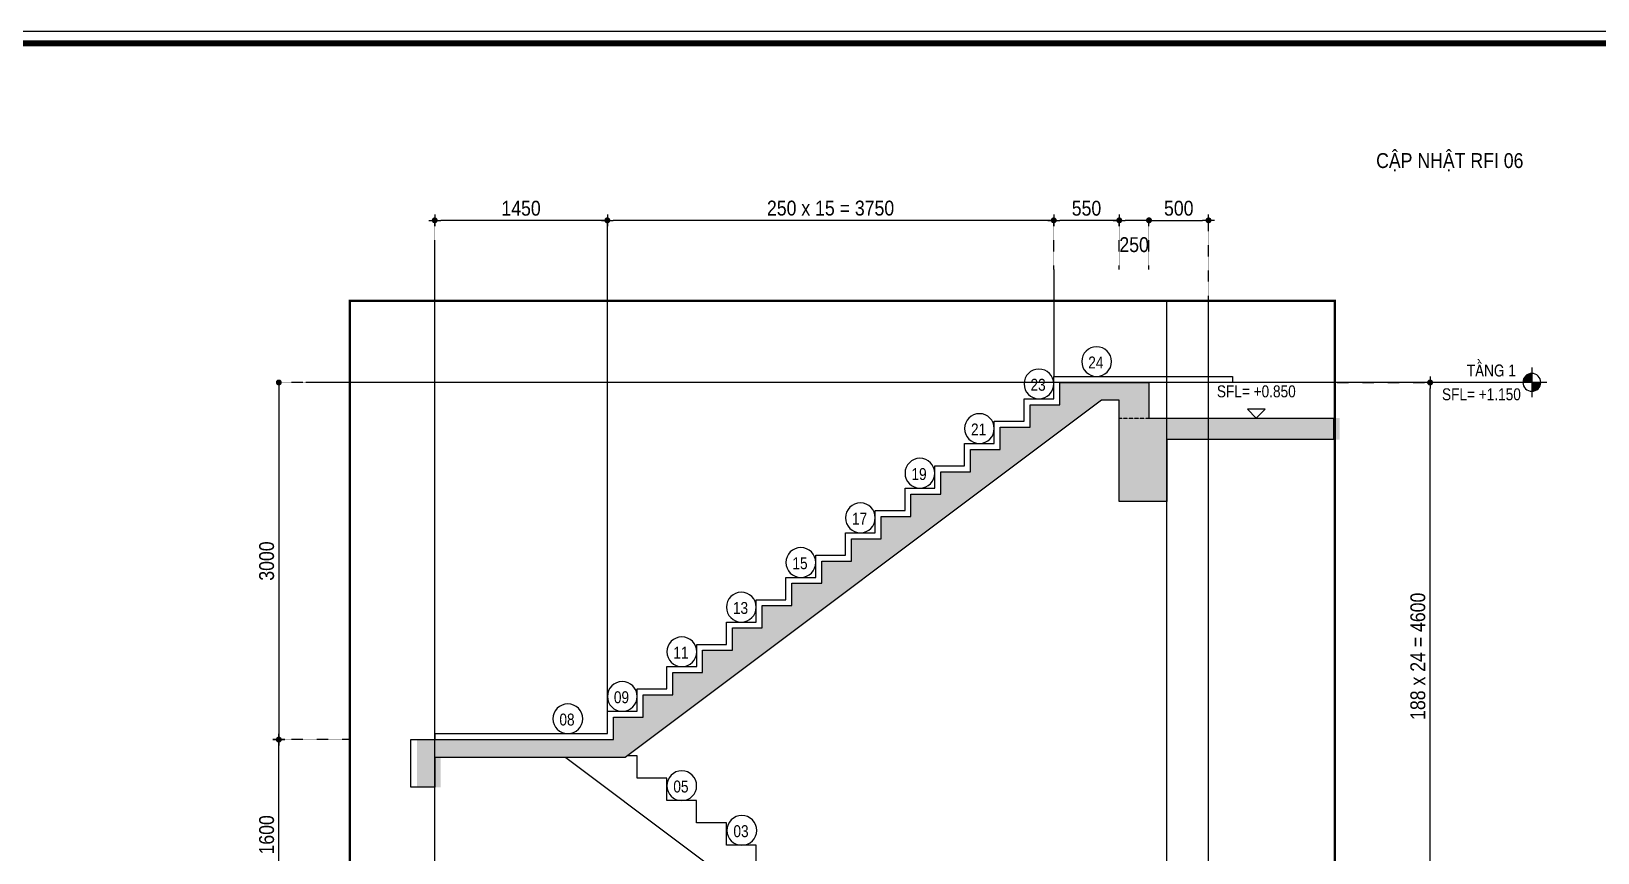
# Model space of a CAD drawing. Header units: millimetres. Extents: x 379264 to 1158416, y -283062 to 356890.
# Drawn here: x 1084734 to 1097892, y -9102 to -2202 of the extents above; entities that cross this region are included whole.
import ezdxf
from ezdxf.enums import TextEntityAlignment as Align

# ---------------------------------------------------------------- set-up
doc = ezdxf.new("R2010")
doc.units = ezdxf.units.MM
for name, pattern in [('CENTER', [2, 1.25, -0.25, 0.25, -0.25]), ('CHI TIET THANG SAN VUON$0$HIDDEN', [0.375, 0.25, -0.125]), ('DASHED2', [0.375, 0.25, -0.125]), ('HIDDEN', [9.525, 6.35, -3.175]), ('HIDDEN5', [2.8375, 1.25, -1.5875])]:
    doc.linetypes.add(name, pattern=pattern)
for name, color, linetype in [('02PM. TEXT B', 4, 'Continuous'), ('04PM. THIN', 7, 'Continuous'), ('05PM. FRAME', 4, 'Continuous'), ('11PM. DIM', 2, 'Continuous'), ('12PM. GRID', 8, 'CENTER'), ('13PM. HATCH', 8, 'Continuous'), ('BLOCK A - CHI TIET THANG 4$0$Net cat Tuong', 4, 'Continuous'), ('CHI TIET THANG SAN VUON$0$Number Step', 94, 'Continuous')]:
    doc.layers.add(name, color=color, linetype=linetype)
doc.styles.add('arial', font='arial.ttf', dxfattribs={"width": 0.85})
doc.styles.add('BLOCK A - CHI TIET THANG 1$0$VNI-HelveC', font='VHELVCN_0.TTF')
doc.styles.add('CHI TIET THANG SAN VUON$0$VNI-HelveC', font='VHELVCN_0.TTF')
doc.styles.add('CHI TIET THANG SAN VUON$0$VNI-HelveCB', font='VHELVCB_0.TTF')
doc.dimstyles.new('RHE_50', dxfattribs={"dimscale": 50, "dimtxt": 2.5, "dimasz": 1, "dimexe": 0, "dimexo": 0, "dimgap": 0.75, "dimtad": 1, "dimdec": 0, "dimrnd": 10, "dimzin": 9, "dimdsep": 46, "dimtxsty": 'arial', "dimblk1": 'DOT', "dimblk2": 'DIMDOT', "dimsah": 1, "dimcen": 2, "dimdle": 3, "dimclre": 8, "dimclrt": 51, "dimadec": 0, "dimazin": 0, "dimtfac": 1, "dimtdec": 0, "dimtix": 1, "dimtmove": 2, "dimatfit": 3, "dimldrblk": 'DIMPIJL', "dimfxl": 1, "dimtvp": 1.8, "dimtolj": 1, "dimtzin": 0, "dimarcsym": 0})

# ---------------------------------------------------------------- blocks, each defined once
blk = doc.blocks.new('CHG_XX_Khung ten')
blk.add_lwpolyline([(15, 579), (826, 579), (826, 15), (15, 15)], close=True)
at = {"color": 4, "linetype": 'Continuous', "const_width": 1}
blk.add_lwpolyline([(17, 577), (824, 577), (824, 17), (17, 17)], close=True, dxfattribs=at)
blk = doc.blocks.new('CHI TIET THANG SAN VUON$0$Number Step')
at = {"color": 0, "linetype": 'ByBlock'}
blk.add_circle((0, 0), 2.5, dxfattribs=at)
at = {"color": 0, "linetype": 'ByBlock', "lineweight": -2, "style": 'CHI TIET THANG SAN VUON$0$VNI-HelveCB'}
blk.add_attdef('TEXT', text='', height=2, dxfattribs=at).set_placement((0, 0), align=Align.MIDDLE)
blk = doc.blocks.new('_Dot')
at = {"color": 0, "linetype": 'ByBlock', "lineweight": -2}
blk.add_line((-0.5, 0), (-1, 0), dxfattribs=at)
at = {"color": 0, "linetype": 'ByBlock', "const_width": 0.5}
blk.add_lwpolyline([(-0.25, 0, 1), (0.25, 0, 1)], format="xyb", close=True, dxfattribs=at)
blk = doc.blocks.new('DIMDOT')
for p, q in [((1, 0), (-1, 0)), ((0, -1), (0, 1))]:
    blk.add_line(p, q)
at = {"const_width": 0.5}
blk.add_lwpolyline([(-0.25, 0, 1), (0.25, 0, 1)], format="xyb", close=True, dxfattribs=at)
blk = doc.blocks.new('*D1305')
at = {"layer": '11PM. DIM', "color": 8, "linetype": 'HIDDEN5', "lineweight": -2, "transparency": 16777216}
for p, q in [((1093323, -4202), (1093323, -3790)), ((1093873, -4202), (1093873, -3790))]:
    blk.add_line(p, q, dxfattribs=at)
at = {"layer": '11PM. DIM', "color": 0, "lineweight": -2, "transparency": 16777216}
blk.add_line((1093823, -3790), (1093373, -3790), dxfattribs=at)
at = {"layer": 'Defpoints', "color": 0, "transparency": 16777216}
for p in [(1093323, -3790), (1093323, -4202), (1093873, -4202)]:
    blk.add_point(p, dxfattribs=at)
at = {"layer": '11PM. DIM', "color": 0, "lineweight": -2, "transparency": 16777216, "xscale": 50, "yscale": 50, "zscale": 50, "rotation": 180}
blk.add_blockref('DIMDOT', (1093323, -3790), dxfattribs=at)
at = {"layer": '11PM. DIM', "color": 0, "lineweight": -2, "transparency": 16777216, "xscale": 50, "yscale": 50, "zscale": 50}
blk.add_blockref('_Dot', (1093873, -3790), dxfattribs=at)
at = {"layer": '11PM. DIM', "color": 51, "transparency": 16777216, "insert": (1093598, -3689), "char_height": 125, "attachment_point": 5, "style": 'arial'}
blk.add_mtext('\\A1;550', dxfattribs=at)
blk = doc.blocks.new('DIMPIJL')
at = {"linetype": 'ByBlock'}
blk.add_solid([(-2.5, 0.42), (-2.5, -0.42), (0, 0)], dxfattribs=at)
blk = doc.blocks.new('*D1306')
at = {"layer": '11PM. DIM', "color": 8, "linetype": 'HIDDEN5', "lineweight": -2, "transparency": 16777216}
for p, q in [((1089573, -4202), (1089573, -3790)), ((1093323, -4202), (1093323, -3790))]:
    blk.add_line(p, q, dxfattribs=at)
at = {"layer": '11PM. DIM', "color": 0, "lineweight": -2, "transparency": 16777216}
blk.add_line((1093273, -3790), (1089623, -3790), dxfattribs=at)
at = {"layer": 'Defpoints', "color": 0, "transparency": 16777216}
for p in [(1089573, -3790), (1089573, -4202), (1093323, -4202)]:
    blk.add_point(p, dxfattribs=at)
at = {"layer": '11PM. DIM', "color": 0, "lineweight": -2, "transparency": 16777216, "xscale": 50, "yscale": 50, "zscale": 50, "rotation": 180}
blk.add_blockref('DIMDOT', (1089573, -3790), dxfattribs=at)
at = {"layer": '11PM. DIM', "color": 0, "lineweight": -2, "transparency": 16777216, "xscale": 50, "yscale": 50, "zscale": 50}
blk.add_blockref('_Dot', (1093323, -3790), dxfattribs=at)
at = {"layer": '11PM. DIM', "color": 51, "transparency": 16777216, "insert": (1091448, -3688), "char_height": 125, "attachment_point": 5, "style": 'arial'}
blk.add_mtext('\\A1;250 x 15 = 3750', dxfattribs=at)
blk = doc.blocks.new('*D1307')
at = {"layer": '11PM. DIM', "color": 8, "linetype": 'HIDDEN5', "lineweight": -2, "transparency": 16777216}
for p, q in [((1088123, -4202), (1088123, -3790)), ((1089573, -4202), (1089573, -3790))]:
    blk.add_line(p, q, dxfattribs=at)
at = {"layer": '11PM. DIM', "color": 0, "lineweight": -2, "transparency": 16777216}
blk.add_line((1089523, -3790), (1088173, -3790), dxfattribs=at)
at = {"layer": 'Defpoints', "color": 0, "transparency": 16777216}
for p in [(1088123, -3790), (1088123, -4202), (1089573, -4202)]:
    blk.add_point(p, dxfattribs=at)
at = {"layer": '11PM. DIM', "color": 0, "lineweight": -2, "transparency": 16777216, "xscale": 50, "yscale": 50, "zscale": 50, "rotation": 180}
blk.add_blockref('DIMDOT', (1088123, -3790), dxfattribs=at)
at = {"layer": '11PM. DIM', "color": 0, "lineweight": -2, "transparency": 16777216, "xscale": 50, "yscale": 50, "zscale": 50}
blk.add_blockref('_Dot', (1089573, -3790), dxfattribs=at)
at = {"layer": '11PM. DIM', "color": 51, "transparency": 16777216, "insert": (1088848, -3689), "char_height": 125, "attachment_point": 5, "style": 'arial'}
blk.add_mtext('\\A1;1450', dxfattribs=at)
blk = doc.blocks.new('*D1308')
at = {"layer": '11PM. DIM', "color": 8, "linetype": 'HIDDEN5', "lineweight": -2, "transparency": 16777216}
for p, q in [((1095684, -5152), (1096484, -5152)), ((1096562, -9752), (1096484, -9752))]:
    blk.add_line(p, q, dxfattribs=at)
at = {"layer": '11PM. DIM', "color": 0, "lineweight": -2, "transparency": 16777216}
blk.add_line((1096484, -9702), (1096484, -5202), dxfattribs=at)
at = {"layer": 'Defpoints', "color": 0, "transparency": 16777216}
for p in [(1095684, -5152), (1096484, -5152), (1096562, -9752)]:
    blk.add_point(p, dxfattribs=at)
at = {"layer": '11PM. DIM', "color": 0, "lineweight": -2, "transparency": 16777216, "xscale": 50, "yscale": 50, "zscale": 50}
for name, p, rotation in [('DIMDOT', (1096484, -5152), 90), ('_Dot', (1096484, -9752), 270)]:
    blk.add_blockref(name, p, dxfattribs=dict(at, rotation=rotation))
at = {"layer": '11PM. DIM', "color": 51, "transparency": 16777216, "insert": (1096382, -7452), "char_height": 125, "attachment_point": 5, "rotation": 90, "style": 'arial'}
blk.add_mtext('\\A1;188 x 24 = 4600', dxfattribs=at)
blk = doc.blocks.new('BLOCK A - CHI TIET THANG 1$0$Level')
at = {"linetype": 'ByBlock'}
h = blk.add_hatch(color=0, dxfattribs=at)
h.paths.add_polyline_path([(0, 1.5), (0, 0), (1.5, 0, 0.414214)])
h.paths.add_polyline_path([(0, 0), (-1.5, 0, 0.414214), (0, -1.5)])
at = {"color": 0, "linetype": 'ByBlock'}
for p, q in [((-2.5, 0), (21, 0)), ((0, 2.5), (0, -2.5))]:
    blk.add_line(p, q, dxfattribs=at)
blk.add_circle((0, 0), 1.5, dxfattribs=at)
at = {"color": 0, "linetype": 'ByBlock', "lineweight": -2, "style": 'BLOCK A - CHI TIET THANG 1$0$VNI-HelveC'}
for tag, p in [('FLOOR', (2.5, 1)), ('LEVEL', (2.5, -3))]:
    blk.add_attdef(tag, p, '', height=2, dxfattribs=at)
blk = doc.blocks.new('CHI TIET THANG SAN VUON$0$Text P3')
at = {"color": 0, "linetype": 'ByBlock', "lineweight": -2}
blk.add_lwpolyline([(0, 0), (-1.5, 1.5), (1.5, 1.5), (0, 0)], dxfattribs=at)
at = {"color": 0, "linetype": 'ByBlock', "lineweight": -2, "style": 'CHI TIET THANG SAN VUON$0$VNI-HelveC'}
for tag, p in [('TEXT1', (0, 11.5)), ('TEXT2', (0, 8)), ('TEXT3', (0, 4.5))]:
    blk.add_attdef(tag, text='', height=2, dxfattribs=at).set_placement(p, align=Align.MIDDLE_CENTER)
blk = doc.blocks.new('*D1314')
at = {"layer": '11PM. DIM', "color": 8, "linetype": 'HIDDEN5', "lineweight": -2, "transparency": 16777216}
for p, q in [((1087409, -5152), (1086813, -5152)), ((1087409, -8152), (1086813, -8152))]:
    blk.add_line(p, q, dxfattribs=at)
at = {"layer": '11PM. DIM', "color": 0, "lineweight": -2, "transparency": 16777216}
blk.add_line((1086813, -5202), (1086813, -8102), dxfattribs=at)
at = {"layer": 'Defpoints', "color": 0, "transparency": 16777216}
for p in [(1087409, -5152), (1086813, -8152), (1087409, -8152)]:
    blk.add_point(p, dxfattribs=at)
at = {"layer": '11PM. DIM', "color": 0, "lineweight": -2, "transparency": 16777216, "xscale": 50, "yscale": 50, "zscale": 50}
for name, p, rotation in [('_Dot', (1086813, -5152), 90), ('DIMDOT', (1086813, -8152), 270)]:
    blk.add_blockref(name, p, dxfattribs=dict(at, rotation=rotation))
at = {"layer": '11PM. DIM', "color": 51, "transparency": 16777216, "insert": (1086711, -6652), "char_height": 125, "attachment_point": 5, "rotation": 90, "style": 'arial'}
blk.add_mtext('\\A1;3000', dxfattribs=at)
blk = doc.blocks.new('*D1315')
at = {"layer": '11PM. DIM', "color": 8, "linetype": 'HIDDEN5', "lineweight": -2, "transparency": 16777216}
for p, q in [((1087409, -8152), (1086813, -8152)), ((1087409, -9752), (1086813, -9752))]:
    blk.add_line(p, q, dxfattribs=at)
at = {"layer": '11PM. DIM', "color": 0, "lineweight": -2, "transparency": 16777216}
blk.add_line((1086813, -9702), (1086813, -8202), dxfattribs=at)
at = {"layer": 'Defpoints', "color": 0, "transparency": 16777216}
for p in [(1086813, -8152), (1087409, -8152), (1087409, -9752)]:
    blk.add_point(p, dxfattribs=at)
at = {"layer": '11PM. DIM', "color": 0, "lineweight": -2, "transparency": 16777216, "xscale": 50, "yscale": 50, "zscale": 50}
for name, p, rotation in [('DIMDOT', (1086813, -8152), 90), ('_Dot', (1086813, -9752), 270)]:
    blk.add_blockref(name, p, dxfattribs=dict(at, rotation=rotation))
at = {"layer": '11PM. DIM', "color": 51, "transparency": 16777216, "insert": (1086711, -8952), "char_height": 125, "attachment_point": 5, "rotation": 90, "style": 'arial'}
blk.add_mtext('\\A1;1600', dxfattribs=at)
blk = doc.blocks.new('*D1319')
at = {"layer": '11PM. DIM', "color": 8, "linetype": 'HIDDEN5', "lineweight": -2, "transparency": 16777216}
for p, q in [((1094123, -4202), (1094123, -3790)), ((1094623, -5152), (1094623, -3790))]:
    blk.add_line(p, q, dxfattribs=at)
at = {"layer": '11PM. DIM', "color": 0, "lineweight": -2, "transparency": 16777216}
blk.add_line((1094173, -3790), (1094573, -3790), dxfattribs=at)
at = {"layer": 'Defpoints', "color": 0, "transparency": 16777216}
for p in [(1094623, -3790), (1094123, -4202), (1094623, -5152)]:
    blk.add_point(p, dxfattribs=at)
at = {"layer": '11PM. DIM', "color": 0, "lineweight": -2, "transparency": 16777216, "xscale": 50, "yscale": 50, "zscale": 50, "rotation": 180}
blk.add_blockref('_Dot', (1094123, -3790), dxfattribs=at)
at = {"layer": '11PM. DIM', "color": 0, "lineweight": -2, "transparency": 16777216, "xscale": 50, "yscale": 50, "zscale": 50}
blk.add_blockref('DIMDOT', (1094623, -3790), dxfattribs=at)
at = {"layer": '11PM. DIM', "color": 51, "transparency": 16777216, "insert": (1094373, -3689), "char_height": 125, "attachment_point": 5, "style": 'arial'}
blk.add_mtext('\\A1;500', dxfattribs=at)
blk = doc.blocks.new('*D1318')
at = {"layer": '11PM. DIM', "color": 8, "linetype": 'HIDDEN5', "lineweight": -2, "transparency": 16777216}
for p, q in [((1093873, -4202), (1093873, -3790)), ((1094123, -4202), (1094123, -3790))]:
    blk.add_line(p, q, dxfattribs=at)
at = {"layer": '11PM. DIM', "color": 0, "lineweight": -2, "transparency": 16777216}
blk.add_line((1094073, -3790), (1093923, -3790), dxfattribs=at)
at = {"layer": 'Defpoints', "color": 0, "transparency": 16777216}
for p in [(1093873, -3790), (1093873, -4202), (1094123, -4202)]:
    blk.add_point(p, dxfattribs=at)
at = {"layer": '11PM. DIM', "color": 0, "lineweight": -2, "transparency": 16777216, "xscale": 50, "yscale": 50, "zscale": 50, "rotation": 180}
blk.add_blockref('DIMDOT', (1093873, -3790), dxfattribs=at)
at = {"layer": '11PM. DIM', "color": 0, "lineweight": -2, "transparency": 16777216, "xscale": 50, "yscale": 50, "zscale": 50}
blk.add_blockref('_Dot', (1094123, -3790), dxfattribs=at)
at = {"layer": '11PM. DIM', "color": 51, "transparency": 16777216, "insert": (1093998, -3995), "char_height": 125, "attachment_point": 5, "style": 'arial'}
blk.add_mtext('\\A1;250', dxfattribs=at)

msp = doc.modelspace()

# ---------------------------------------------------------------- block references
at = {"layer": '04PM. THIN', "xscale": 50, "yscale": 50, "zscale": 50}
msp.add_blockref('CHG_XX_Khung ten', (1072329.92, -31152.33), dxfattribs=at)

# ---------------------------------------------------------------- next in the draw order: hatches: boundary and pattern name
at = {"layer": '13PM. HATCH'}
h = msp.add_hatch(dxfattribs=at)
h.set_pattern_fill('AR-SAND', color=256, scale=1.5, angle=45, style=0)
h.set_pattern_definition([(82.5, (1094673.37, -12901.63), (-53.6072, 50.21302), [0, -57.912, 0, -64.77, 0, -61.9125]), (52.5, (1094673.37, -12901.63), (-28.3516, 123.7099), [0, -31.242, 0, -52.197, 0, -20.0025]), (12.5, (1094640.23, -12934.77), (83.74497, 84.04985), [0, -19.05, 0, -68.58, 0, -89.535]), (2.5, (1094640.23, -12934.77), (57.3422, 104.6326), [0, -9.525, 0, -44.958, 0, -51.435])])
h.paths.add_polyline_path([(1094123.37, -5151.63), (1093373.37, -5151.63), (1093373.37, -5339.13), (1093123.37, -5339.13), (1093123.37, -5526.63), (1092873.37, -5526.63), (1092873.37, -5714.13), (1092623.37, -5714.13), (1092623.37, -5901.63), (1092373.37, -5901.63), (1092373.37, -6089.13), (1092123.37, -6089.13), (1092123.37, -6276.63), (1091873.37, -6276.63), (1091873.37, -6464.13), (1091623.37, -6464.13), (1091623.37, -6651.63), (1091373.37, -6651.63), (1091373.37, -6839.13), (1091123.37, -6839.13), (1091123.37, -7026.63), (1090873.37, -7026.63), (1090873.37, -7214.13), (1090623.37, -7214.13), (1090623.37, -7401.63), (1090373.37, -7401.63), (1090373.37, -7589.13), (1090123.37, -7589.13), (1090123.37, -7776.63), (1089873.37, -7776.63), (1089873.37, -7964.13), (1089623.37, -7964.13), (1089623.37, -8151.63), (1087973.37, -8151.63), (1087973.37, -8551.63), (1088173.37, -8551.63), (1088173.37, -8301.63), (1089723.37, -8301.63), (1093723.37, -5301.63), (1093873.37, -5301.63), (1093873.37, -5451.63), (1094123.37, -5451.63)])
h.paths.add_polyline_path([(1094273.37, -5631.63), (1095723.37, -5631.63), (1095723.37, -5451.63), (1094323.37, -5451.63), (1094173.37, -5451.63), (1093873.37, -5451.63), (1093873.37, -6151.63), (1094273.37, -6151.63)])

# ---------------------------------------------------------------- next in the draw order: linework, layer by layer
at = {"linetype": 'CHI TIET THANG SAN VUON$0$HIDDEN', "ltscale": 10, "const_width": 20}
msp.add_lwpolyline([(1087408.68, -4466.6), (1095683.6, -4466.6), (1095683.6, -13801.63), (1087408.68, -13801.63)], close=True, dxfattribs=at)
at = {"layer": '05PM. FRAME', "ltscale": 0.25}
for p, q in [((1094123.37, -5451.63), (1094123.37, -5151.63)), ((1093873.37, -6151.63), (1093873.37, -5301.63)), ((1094123.37, -5451.63), (1094273.37, -5451.63)), ((1094273.37, -5451.63), (1095673.37, -5451.63)), ((1095673.37, -5451.63), (1095673.37, -5631.63)), ((1095671.82, -5631.63), (1094273.37, -5631.63)), ((1094273.37, -5631.63), (1094273.37, -6151.63)), ((1094273.37, -6151.63), (1093873.37, -6151.63))]:
    msp.add_line(p, q, dxfattribs=at)
at = {"layer": '05PM. FRAME', "linetype": 'HIDDEN', "ltscale": 0.1}
msp.add_line((1093873.37, -5451.63), (1094123.37, -5451.63), dxfattribs=at)
at = {"layer": '12PM. GRID', "linetype": 'DASHED2', "ltscale": 3}
for p, q in [((1089573.37, -7914.13), (1089573.37, -3789.84)), ((1093323.37, -4201.63), (1093323.37, -5101.63))]:
    msp.add_line(p, q, dxfattribs=at)
at = {"layer": '12PM. GRID', "ltscale": 3}
for p, q in [((1094273.37, -14619.93), (1094273.37, -4466.6)), ((1094623.37, -14619.93), (1094623.37, -4466.6)), ((1096383.54, -5151.63), (1087038.92, -5151.63))]:
    msp.add_line(p, q, dxfattribs=at)
at = {"layer": '12PM. GRID', "linetype": 'DASHED2', "ltscale": 3}
msp.add_lwpolyline([(1088122.92, -13795.01), (1088122.92, -3986.71)], dxfattribs=at)
at = {"layer": '13PM. HATCH'}
for p, q in [((1088123.37, -8101.63), (1088123.37, -8151.63)), ((1089822.92, -8289.13), (1089740.04, -8289.13)), ((1089822.92, -8476.63), (1089822.92, -8289.13)), ((1090072.92, -8476.63), (1089822.92, -8476.63)), ((1090072.92, -8664.13), (1090072.92, -8476.63)), ((1090322.92, -8664.13), (1090072.92, -8664.13)), ((1090322.92, -8851.63), (1090322.92, -8664.13)), ((1090572.92, -8851.63), (1090322.92, -8851.63)), ((1090572.92, -9039.13), (1090572.92, -8851.63)), ((1090822.92, -9039.13), (1090572.92, -9039.13)), ((1090822.92, -9226.63), (1090822.92, -9039.13))]:
    msp.add_line(p, q, dxfattribs=at)
for points in [[(1088123.37, -8101.63), (1089573.37, -8101.63), (1089573.37, -7914.13), (1089823.37, -7914.13), (1089823.37, -7726.63), (1090073.37, -7726.63), (1090073.37, -7539.13), (1090323.37, -7539.13), (1090323.37, -7351.63), (1090573.37, -7351.63), (1090573.37, -7164.13), (1090823.37, -7164.13), (1090823.37, -6976.63), (1091073.37, -6976.63), (1091073.37, -6789.13), (1091323.37, -6789.13), (1091323.37, -6601.63), (1091573.37, -6601.63), (1091573.37, -6414.13), (1091823.37, -6414.13), (1091823.37, -6226.63), (1092073.37, -6226.63), (1092073.37, -6039.13), (1092323.37, -6039.13), (1092323.37, -5851.63), (1092573.37, -5851.63), (1092573.37, -5664.13), (1092823.37, -5664.13), (1092823.37, -5476.63), (1093073.37, -5476.63), (1093073.37, -5289.13), (1093323.37, -5289.13), (1093323.37, -5101.63), (1094823.82, -5101.63), (1094823.82, -5151.63)], [(1089222.92, -8301.63), (1091200.69, -9784.97)]]:
    msp.add_lwpolyline(points, dxfattribs=at)
at = {"layer": 'BLOCK A - CHI TIET THANG 4$0$Net cat Tuong'}
for p, q in [((1093373.37, -5339.13), (1093373.37, -5151.63)), ((1093373.37, -5151.63), (1094123.37, -5151.63)), ((1093723.37, -5301.63), (1089723.37, -8301.63)), ((1093123.37, -5526.63), (1093123.37, -5339.13)), ((1093123.37, -5339.13), (1093373.37, -5339.13)), ((1093873.37, -5301.63), (1093723.37, -5301.63)), ((1092873.37, -5714.13), (1092873.37, -5526.63)), ((1092873.37, -5526.63), (1093123.37, -5526.63)), ((1092623.37, -5901.63), (1092623.37, -5714.13)), ((1092623.37, -5714.13), (1092873.37, -5714.13)), ((1092373.37, -6089.13), (1092373.37, -5901.63)), ((1092373.37, -5901.63), (1092623.37, -5901.63)), ((1092123.37, -6276.63), (1092123.37, -6089.13)), ((1092123.37, -6089.13), (1092373.37, -6089.13)), ((1091873.37, -6464.13), (1091873.37, -6276.63)), ((1091873.37, -6276.63), (1092123.37, -6276.63)), ((1091623.37, -6651.63), (1091623.37, -6464.13)), ((1091623.37, -6464.13), (1091873.37, -6464.13)), ((1091373.37, -6839.13), (1091373.37, -6651.63)), ((1091373.37, -6651.63), (1091623.37, -6651.63)), ((1091123.37, -7026.63), (1091123.37, -6839.13)), ((1091123.37, -6839.13), (1091373.37, -6839.13)), ((1090873.37, -7214.13), (1090873.37, -7026.63)), ((1090873.37, -7026.63), (1091123.37, -7026.63)), ((1090623.37, -7401.63), (1090623.37, -7214.13)), ((1090623.37, -7214.13), (1090873.37, -7214.13)), ((1090373.37, -7589.13), (1090373.37, -7401.63)), ((1090373.37, -7401.63), (1090623.37, -7401.63)), ((1090123.37, -7776.63), (1090123.37, -7589.13)), ((1090123.37, -7589.13), (1090373.37, -7589.13)), ((1089873.37, -7964.13), (1089873.37, -7776.63)), ((1089873.37, -7776.63), (1090123.37, -7776.63)), ((1089623.37, -8151.63), (1089623.37, -7964.13)), ((1089623.37, -7964.13), (1089873.37, -7964.13)), ((1087923.37, -8551.63), (1087923.37, -8151.63)), ((1087923.37, -8151.63), (1089623.37, -8151.63)), ((1089723.37, -8301.63), (1088123.37, -8301.63)), ((1088123.37, -8301.63), (1088123.37, -8551.63)), ((1088123.37, -8551.63), (1087923.37, -8551.63))]:
    msp.add_line(p, q, dxfattribs=at)

# ---------------------------------------------------------------- next in the draw order: block references
at = {"layer": '02PM. TEXT B'}
ref = msp.add_blockref('BLOCK A - CHI TIET THANG 1$0$Level', (1097339.05, -5151.27), dxfattribs=dict(at, xscale=-50, yscale=50, zscale=50))
ref.add_attrib('LEVEL', 'SFL= +1.150', dxfattribs={"layer": '0', "color": 0, "linetype": 'ByBlock', "lineweight": -2, "height": 100, "style": 'BLOCK A - CHI TIET THANG 1$0$VNI-HelveC'}).set_placement((1096584.45, -5251.27), align=Align.MIDDLE_LEFT)
ref.add_attrib('FLOOR', 'TAÀNG 1', dxfattribs={"layer": '0', "color": 0, "linetype": 'ByBlock', "lineweight": -2, "height": 100, "style": 'BLOCK A - CHI TIET THANG 1$0$VNI-HelveC'}).set_placement((1096792.19, -5051.27), align=Align.MIDDLE_LEFT)
ref = msp.add_blockref('CHI TIET THANG SAN VUON$0$Text P3', (1095024.62, -5451.63), dxfattribs=dict(at, xscale=-50, yscale=50, zscale=50))
ref.add_attrib('TEXT3', 'SFL= +0.850', dxfattribs={"layer": '0', "color": 0, "linetype": 'ByBlock', "lineweight": -2, "height": 100, "style": 'CHI TIET THANG SAN VUON$0$VNI-HelveC'}).set_placement((1095024.35, -5226.63), align=Align.MIDDLE_CENTER)
at = {"layer": 'CHI TIET THANG SAN VUON$0$Number Step'}
ref = msp.add_blockref('CHI TIET THANG SAN VUON$0$Number Step', (1093683.29, -4976.63), dxfattribs=dict(at, xscale=-50, yscale=50, zscale=50, rotation=270))
ref.add_attrib('TEXT', '24', dxfattribs={"layer": '0', "color": 0, "linetype": 'ByBlock', "lineweight": -2, "height": 100, "style": 'CHI TIET THANG SAN VUON$0$VNI-HelveCB'}).set_placement((1093676.35, -4983.57), align=Align.MIDDLE)
ref = msp.add_blockref('CHI TIET THANG SAN VUON$0$Number Step', (1093198.37, -5164.13), dxfattribs=dict(at, xscale=-50, yscale=50, zscale=50, rotation=270))
ref.add_attrib('TEXT', '23', dxfattribs={"layer": '0', "color": 0, "linetype": 'ByBlock', "lineweight": -2, "height": 100, "style": 'CHI TIET THANG SAN VUON$0$VNI-HelveCB'}).set_placement((1093191.44, -5171.07), align=Align.MIDDLE)
ref = msp.add_blockref('CHI TIET THANG SAN VUON$0$Number Step', (1092698.37, -5539.13), dxfattribs=dict(at, xscale=-50, yscale=50, zscale=50, rotation=270))
ref.add_attrib('TEXT', '21', dxfattribs={"layer": '0', "color": 0, "linetype": 'ByBlock', "lineweight": -2, "height": 100, "style": 'CHI TIET THANG SAN VUON$0$VNI-HelveCB'}).set_placement((1092691.44, -5546.07), align=Align.MIDDLE)
ref = msp.add_blockref('CHI TIET THANG SAN VUON$0$Number Step', (1092198.37, -5914.13), dxfattribs=dict(at, xscale=-50, yscale=50, zscale=50, rotation=270))
ref.add_attrib('TEXT', '19', dxfattribs={"layer": '0', "color": 0, "linetype": 'ByBlock', "lineweight": -2, "height": 100, "style": 'CHI TIET THANG SAN VUON$0$VNI-HelveCB'}).set_placement((1092191.44, -5921.07), align=Align.MIDDLE)
ref = msp.add_blockref('CHI TIET THANG SAN VUON$0$Number Step', (1091698.37, -6289.13), dxfattribs=dict(at, xscale=-50, yscale=50, zscale=50, rotation=270))
ref.add_attrib('TEXT', '17', dxfattribs={"layer": '0', "color": 0, "linetype": 'ByBlock', "lineweight": -2, "height": 100, "style": 'CHI TIET THANG SAN VUON$0$VNI-HelveCB'}).set_placement((1091691.44, -6296.07), align=Align.MIDDLE)
ref = msp.add_blockref('CHI TIET THANG SAN VUON$0$Number Step', (1091198.37, -6664.13), dxfattribs=dict(at, xscale=-50, yscale=50, zscale=50, rotation=270))
ref.add_attrib('TEXT', '15', dxfattribs={"layer": '0', "color": 0, "linetype": 'ByBlock', "lineweight": -2, "height": 100, "style": 'CHI TIET THANG SAN VUON$0$VNI-HelveCB'}).set_placement((1091191.44, -6671.07), align=Align.MIDDLE)
ref = msp.add_blockref('CHI TIET THANG SAN VUON$0$Number Step', (1090698.37, -7039.13), dxfattribs=dict(at, xscale=-50, yscale=50, zscale=50, rotation=270))
ref.add_attrib('TEXT', '13', dxfattribs={"layer": '0', "color": 0, "linetype": 'ByBlock', "lineweight": -2, "height": 100, "style": 'CHI TIET THANG SAN VUON$0$VNI-HelveCB'}).set_placement((1090691.44, -7046.07), align=Align.MIDDLE)
ref = msp.add_blockref('CHI TIET THANG SAN VUON$0$Number Step', (1090198.37, -7414.13), dxfattribs=dict(at, xscale=-50, yscale=50, zscale=50, rotation=270))
ref.add_attrib('TEXT', '11', dxfattribs={"layer": '0', "color": 0, "linetype": 'ByBlock', "lineweight": -2, "height": 100, "style": 'CHI TIET THANG SAN VUON$0$VNI-HelveCB'}).set_placement((1090191.44, -7421.07), align=Align.MIDDLE)
ref = msp.add_blockref('CHI TIET THANG SAN VUON$0$Number Step', (1089698.37, -7789.13), dxfattribs=dict(at, xscale=-50, yscale=50, zscale=50, rotation=270))
ref.add_attrib('TEXT', '09', dxfattribs={"layer": '0', "color": 0, "linetype": 'ByBlock', "lineweight": -2, "height": 100, "style": 'CHI TIET THANG SAN VUON$0$VNI-HelveCB'}).set_placement((1089691.44, -7796.07), align=Align.MIDDLE)
ref = msp.add_blockref('CHI TIET THANG SAN VUON$0$Number Step', (1089240.75, -7976.63), dxfattribs=dict(at, xscale=-50, yscale=50, zscale=50, rotation=270))
ref.add_attrib('TEXT', '08', dxfattribs={"layer": '0', "color": 0, "linetype": 'ByBlock', "lineweight": -2, "height": 100, "style": 'CHI TIET THANG SAN VUON$0$VNI-HelveCB'}).set_placement((1089233.82, -7983.57), align=Align.MIDDLE)
ref = msp.add_blockref('CHI TIET THANG SAN VUON$0$Number Step', (1090197.92, -8539.13), dxfattribs=dict(at, xscale=-50, yscale=50, zscale=50, rotation=270))
ref.add_attrib('TEXT', '05', dxfattribs={"layer": '0', "color": 0, "linetype": 'ByBlock', "lineweight": -2, "height": 100, "style": 'CHI TIET THANG SAN VUON$0$VNI-HelveCB'}).set_placement((1090190.98, -8546.07), align=Align.MIDDLE)
ref = msp.add_blockref('CHI TIET THANG SAN VUON$0$Number Step', (1090702.55, -8914.13), dxfattribs=dict(at, xscale=-50, yscale=50, zscale=50, rotation=270))
ref.add_attrib('TEXT', '03', dxfattribs={"layer": '0', "color": 0, "linetype": 'ByBlock', "lineweight": -2, "height": 100, "style": 'CHI TIET THANG SAN VUON$0$VNI-HelveCB'}).set_placement((1090695.61, -8921.07), align=Align.MIDDLE)

# ---------------------------------------------------------------- next in the draw order: texts
at = {"layer": '11PM. DIM', "style": 'arial', "width": 0.85}
msp.add_text('CẬP NHẬT RFI 06', height=125, dxfattribs=at).set_placement((1096649.69, -3288), align=Align.MIDDLE_CENTER)

# ---------------------------------------------------------------- next in the draw order: dimensions: what is measured, and where the dimension line sits
at = {"layer": '11PM. DIM'}
for base, p1, p2, angle, text, picture, middle in [((1089573.37, -3789.84), (1093323.37, -4201.63), (1089573.37, -4201.63), 180, '250 x 15 = <>', '*D1306', (1091448.37, -3688.48)), ((1096483.6, -5152.08), (1096561.62, -9751.81), (1095683.6, -5152.08), 90, '188 x 24 = <>', '*D1308', (1096382.28, -7451.94))]:
    dim = msp.add_linear_dim(base=base, p1=p1, p2=p2, angle=angle, text=text, dimstyle='RHE_50', dxfattribs=at)
    dim.commit()
    dim.dimension.update_dxf_attribs({"geometry": picture, "text_midpoint": middle})
for base, p1, p2, angle, picture, middle in [((1088122.92, -3789.84), (1089573.37, -4201.63), (1088122.92, -4201.63), 180, '*D1307', (1088848.14, -3688.52)), ((1093323.37, -3789.84), (1093873.37, -4201.63), (1093323.37, -4201.63), 180, '*D1305', (1093598.37, -3688.52)), ((1094623.37, -3789.84), (1094123.37, -4201.63), (1094623.37, -5151.63), 180, '*D1319', (1094373.37, -3688.52)), ((1086812.79, -8151.63), (1087408.68, -5151.63), (1087408.68, -8151.63), 270, '*D1314', (1086711.43, -6651.63)), ((1086812.79, -8151.63), (1087408.68, -9751.63), (1087408.68, -8151.63), 90, '*D1315', (1086711.47, -8951.63))]:
    dim = msp.add_linear_dim(base=base, p1=p1, p2=p2, angle=angle, dimstyle='RHE_50', dxfattribs=at)
    dim.commit()
    dim.dimension.update_dxf_attribs({"geometry": picture, "text_midpoint": middle})
dim = msp.add_linear_dim(base=(1093873.37, -3789.84), p1=(1094123.37, -4201.63), p2=(1093873.37, -4201.63), angle=180, dimstyle='RHE_50', dxfattribs=at)
dim.commit()
dim.dimension.update_dxf_attribs({"geometry": '*D1318', "text_midpoint": (1093998.37, -3995.22), "dimtype": 160})

doc.saveas('drawing.dxf')
